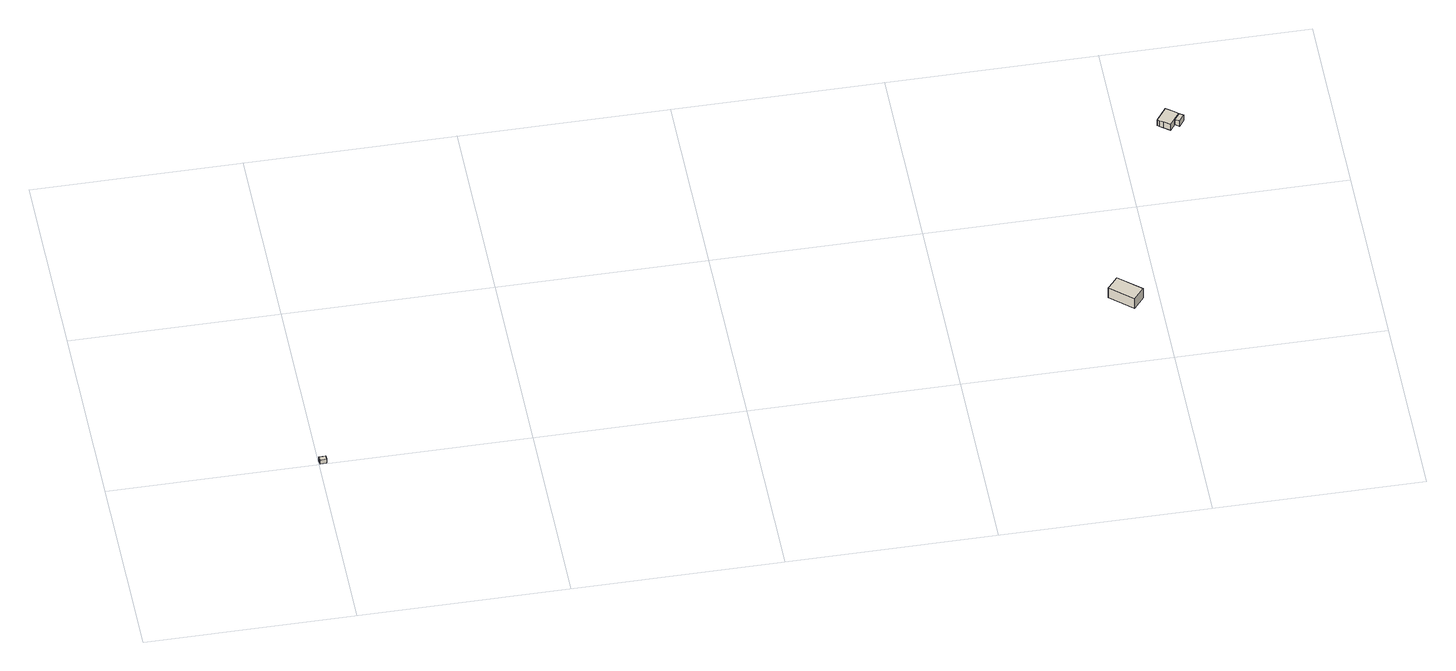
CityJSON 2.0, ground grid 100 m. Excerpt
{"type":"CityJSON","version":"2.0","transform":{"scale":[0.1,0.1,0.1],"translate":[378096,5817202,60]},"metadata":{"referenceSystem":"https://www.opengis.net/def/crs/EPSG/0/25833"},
"CityObjects":{
"building1":{"type":"Building","attributes":{"Gemeindeschluessel":"11000004","BezugspunktDach":"2200","function":"31001_3200","measuredHeight":2.37,"storeysAboveGround":1},"address":[{"country":"Germany","locality":"Berlin","thoroughfareNumber":"92","thoroughfareName":"Havelchaussee"}],"geometry":[{"type":"Solid","lod":"1","boundaries":[[[[0,1,2,3]],[[4,5,6,7]],[[4,7,3,2]],[[5,4,2,1]],[[6,5,1,0]],[[7,6,0,3]]]]}]},
"building2":{"type":"Building","attributes":{"Gemeindeschluessel":"11000004","BezugspunktDach":"2200","function":"31001_1010","measuredHeight":8.11,"storeysAboveGround":1},"address":[{"country":"Germany","locality":"Berlin","thoroughfareNumber":"92, 92A","thoroughfareName":"Havelchaussee"}],"geometry":[{"type":"Solid","lod":"1","boundaries":[[[[8,9,10,11,12]],[[13,14,15,16,17]],[[13,17,12,11]],[[14,13,11,10]],[[15,14,10,9]],[[16,15,9,8]],[[17,16,8,12]]]]}]},
"building3":{"type":"Building","attributes":{"name":"Friedhof Grunewald-Forst","Gemeindeschluessel":"11000004","function":"31001_3081"},"address":[{"country":"Germany","locality":"Berlin","thoroughfareNumber":"92B","thoroughfareName":"Havelchaussee"}],"children":["building3-1","building3-2"]},
"building3-1":{"type":"BuildingPart","attributes":{"BezugspunktDach":"2200","measuredHeight":3.87,"storeysAboveGround":1},"parents":["building3"],"geometry":[{"type":"Solid","lod":"1","boundaries":[[[[18,19,20,21,22,23,24,25]],[[26,27,28,29,30,31,32,33]],[[26,33,25,24]],[[27,26,24,23]],[[28,27,23,22]],[[29,28,22,21]],[[30,29,21,20],[34,35,36,29]],[[31,30,20,19]],[[32,31,19,18]],[[33,32,18,25]],[[35,34,29,36]]]]}]},
"building3-2":{"type":"BuildingPart","attributes":{"BezugspunktDach":"2200","measuredHeight":3.5,"storeysAboveGround":1},"parents":["building3"],"geometry":[{"type":"Solid","lod":"1","boundaries":[[[[37,38,36,35]],[[29,39,40,34]],[[39,29,36,38]],[[40,39,38,37]],[[34,40,37,35]],[[29,34,35,36]]]]}]}
},
"vertices":[
[5,4,32],[36,7,32],[35,28,32],[3,26,32],[35,28,8],[36,7,8],[5,4,8],[3,26,8],
[3871,331,86],[3921,391,86],[3814,482,86],[3789,452,86],[3763,423,86],[3789,452,24],[3814,482,24],[3921,391,24],[3871,331,24],[3763,423,24],
[4191,1470,71],[4208,1458,71],[4236,1437,71],[4286,1503,71],[4276,1511,71],[4241,1537,71],[4230,1545,71],[4180,1478,71],[4230,1545,34],[4241,1537,34],[4276,1511,34],[4286,1503,34],[4236,1437,34],[4208,1458,34],[4191,1470,34],[4180,1478,34],[4261,1470,34],[4261,1470,69],[4286,1503,69],
[4281,1455,69],[4306,1489,69],[4306,1489,34],[4281,1455,34]
]}
